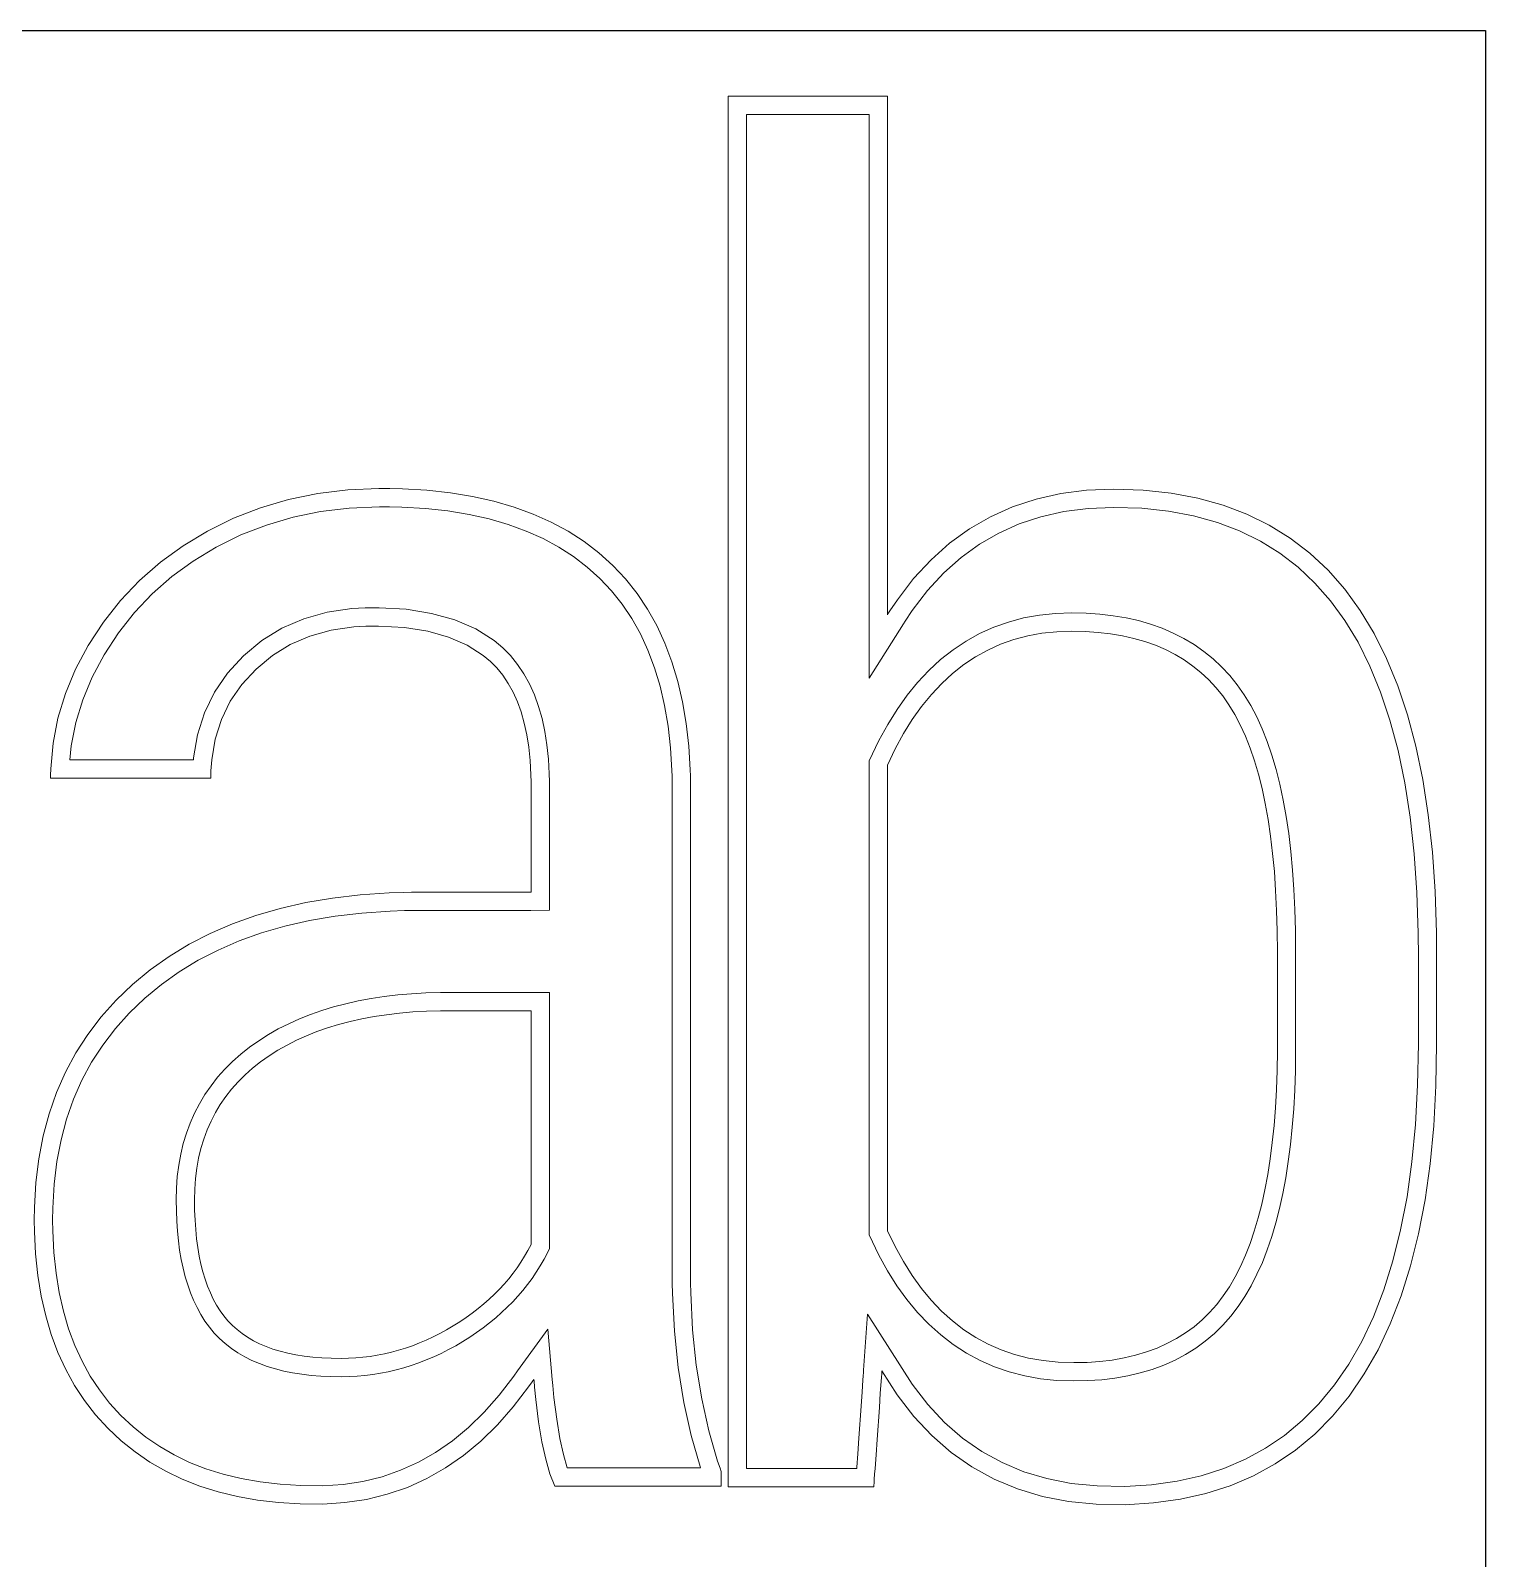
# Model space of a CAD drawing. Header units: inches. Extents: x 24 to 2828, y 12 to 613.
# Drawn here: x 585.4 to 823.8, y 362.2 to 612.5 of the extents above; entities that cross this region are included whole.
import ezdxf

# ---------------------------------------------------------------- set-up
doc = ezdxf.new("R2010")
doc.units = ezdxf.units.IN
doc.header["$MEASUREMENT"] = 0
doc.layers.add('Capa 1', color=7, linetype='Continuous', lineweight=0)

msp = doc.modelspace()

# ---------------------------------------------------------------- linework, layer by layer
for p, q in [((423.83, 612.51), (823.83, 612.51)), ((823.83, 612.51), (823.83, 12.51))]:
    msp.add_line(p, q)
at = {"layer": 'Capa 1', "color": 6}
for points in [[(815.83, 446.48), (815.71, 439.6), (815.35, 433.05), (814.76, 426.83), (813.93, 420.94), (812.86, 415.37), (811.56, 410.13), (810.01, 405.21), (808.23, 400.62), (806.22, 396.35), (803.96, 392.41), (801.48, 388.8), (798.77, 385.52), (795.84, 382.57), (792.71, 379.95), (789.36, 377.67), (785.79, 375.73), (782.01, 374.11), (778.02, 372.84), (773.82, 371.89), (769.4, 371.28), (764.77, 371), (760.04, 371.07), (755.51, 371.52), (751.22, 372.35), (747.14, 373.57), (743.29, 375.18), (739.67, 377.18), (736.27, 379.56), (733.09, 382.32), (730.14, 385.47), (727.41, 389.01), (724.91, 392.93), (724.9, 392.81), (724.88, 392.46), (724.84, 391.91), (724.79, 391.18), (724.65, 389.27), (724.49, 386.93), (724.12, 381.67), (723.94, 379.14), (723.78, 376.91), (723.72, 375.98), (723.66, 375.19), (723.62, 374.58), (723.59, 374.16), (723.58, 373.96), (723.51, 373.95), (723.16, 373.95), (722.55, 373.95), (721.7, 373.95), (720.65, 373.95), (719.41, 373.95), (718.04, 373.95), (714.95, 373.95), (711.63, 373.95), (708.32, 373.95), (705.23, 373.95), (703.85, 373.95), (702.62, 373.95), (701.57, 373.95), (700.72, 373.95), (700.11, 373.95), (699.76, 373.95), (699.7, 373.95), (699.7, 373.96), (699.7, 374.11), (699.7, 374.45), (699.7, 374.96), (699.7, 375.65), (699.7, 376.51), (699.7, 377.53), (699.7, 378.71), (699.7, 380.04), (699.7, 381.53), (699.7, 383.16), (699.7, 384.94), (699.7, 388.9), (699.7, 393.37), (699.7, 398.33), (699.7, 403.73), (699.7, 409.54), (699.7, 415.73), (699.7, 422.26), (699.7, 429.1), (699.7, 436.2), (699.7, 443.54), (699.7, 451.08), (699.7, 466.61), (699.7, 498.52), (699.7, 514.34), (699.7, 522.08), (699.7, 529.68), (699.7, 537.09), (699.7, 544.28), (699.7, 551.2), (699.7, 557.84), (699.7, 564.14), (699.7, 570.09), (699.7, 575.63), (699.7, 580.74), (699.7, 585.38), (699.7, 589.52), (699.7, 593.11), (699.7, 594.7), (699.7, 596.13), (699.7, 597.42), (699.7, 598.54), (699.7, 599.51), (699.7, 600.31), (699.7, 600.94), (699.7, 601.39), (699.7, 601.67), (699.7, 601.76), (699.86, 601.76), (700.34, 601.76), (701.1, 601.76), (702.1, 601.76), (703.32, 601.76), (704.73, 601.76), (707.95, 601.76), (715.18, 601.76), (718.67, 601.76), (720.26, 601.76), (721.72, 601.76), (723.01, 601.76), (724.09, 601.76), (724.93, 601.76), (725.51, 601.76), (725.78, 601.76), (725.8, 601.75), (725.8, 601.52), (725.8, 601.03), (725.8, 600.29), (725.8, 599.31), (725.8, 598.11), (725.8, 596.7), (725.8, 595.1), (725.8, 593.3), (725.8, 591.34), (725.8, 589.22), (725.8, 586.96), (725.8, 582.05), (725.8, 576.72), (725.8, 571.08), (725.8, 559.27), (725.8, 547.46), (725.8, 541.82), (725.8, 536.49), (725.8, 531.58), (725.8, 529.32), (725.8, 527.2), (725.8, 525.24), (725.8, 523.45), (725.8, 521.84), (725.8, 520.43), (725.8, 519.23), (725.8, 518.25), (725.8, 517.51), (725.8, 517.02), (725.8, 516.79), (725.8, 516.78), (725.9, 516.94), (726.21, 517.42), (727.46, 519.27), (730.11, 522.72), (732.96, 525.8), (736, 528.51), (739.25, 530.87), (742.69, 532.86), (746.33, 534.49), (750.17, 535.76), (754.21, 536.67), (758.44, 537.21), (762.88, 537.39), (767.71, 537.23), (772.31, 536.74), (776.68, 535.92), (780.82, 534.77), (784.73, 533.29), (788.4, 531.48), (791.84, 529.35), (795.05, 526.88), (798.03, 524.09), (800.78, 520.97), (803.29, 517.52), (805.58, 513.74), (807.63, 509.62), (809.45, 505.17), (811.05, 500.39), (812.42, 495.27), (813.55, 489.82), (814.46, 484.04), (815.14, 477.92), (815.59, 471.47), (815.81, 464.68), (815.82, 462.93), (815.83, 462.49), (815.83, 462.35), (815.83, 462.34), (815.83, 462.33), (815.83, 462.17), (815.83, 461.82), (815.83, 461.3), (815.83, 459.87), (815.83, 458.01), (815.83, 455.89), (815.83, 451.5), (815.83, 449.54), (815.83, 447.94), (815.83, 447.33), (815.83, 446.87), (815.83, 446.58), (815.83, 446.48)], [(671.28, 374.05), (670.5, 376.05), (669.8, 378.46), (669.18, 381.3), (668.64, 384.55), (668.18, 388.23), (667.98, 390.23), (667.89, 391.27), (667.87, 391.53), (667.59, 391.15), (666.98, 390.29), (664.49, 387.04), (661.88, 384.08), (659.16, 381.43), (656.32, 379.08), (653.37, 377.03), (650.31, 375.29), (647.13, 373.84), (643.84, 372.7), (640.43, 371.87), (636.91, 371.33), (633.28, 371.1), (629.58, 371.13), (626.01, 371.35), (622.57, 371.76), (619.28, 372.34), (616.13, 373.1), (613.12, 374.05), (610.25, 375.17), (607.53, 376.48), (604.94, 377.97), (602.5, 379.64), (600.2, 381.48), (598.04, 383.51), (596.04, 385.7), (594.23, 388.04), (592.59, 390.53), (591.14, 393.16), (589.86, 395.94), (588.77, 398.87), (587.86, 401.95), (587.13, 405.18), (586.58, 408.55), (586.21, 412.07), (586.02, 415.74), (585.99, 417.63), (586.02, 419.7), (586.25, 423.77), (586.73, 427.68), (587.46, 431.45), (588.43, 435.06), (589.64, 438.53), (591.1, 441.85), (592.81, 445.02), (594.76, 448.04), (596.96, 450.91), (599.4, 453.64), (602.09, 456.21), (605, 458.62), (608.09, 460.82), (611.37, 462.81), (614.83, 464.59), (618.47, 466.16), (622.29, 467.53), (626.3, 468.69), (630.48, 469.64), (634.85, 470.38), (639.4, 470.91), (644.13, 471.24), (646.57, 471.32), (647.8, 471.34), (648.11, 471.35), (648.14, 471.35), (648.15, 471.35), (648.33, 471.35), (648.69, 471.35), (649.23, 471.35), (649.92, 471.35), (651.67, 471.35), (653.82, 471.35), (658.68, 471.35), (661.11, 471.35), (663.33, 471.35), (665.21, 471.35), (665.97, 471.35), (666.59, 471.35), (667.05, 471.35), (667.33, 471.35), (667.42, 471.35), (667.42, 471.46), (667.42, 471.74), (667.42, 472.17), (667.42, 473.44), (667.42, 475.13), (667.42, 477.12), (667.42, 481.47), (667.42, 483.56), (667.42, 485.43), (667.42, 486.95), (667.42, 487.53), (667.42, 487.98), (667.42, 488.28), (667.42, 488.4), (667.42, 488.49), (667.42, 488.8), (667.41, 489.41), (667.38, 490.6), (667.25, 492.9), (667.02, 495.08), (666.7, 497.13), (666.28, 499.06), (665.77, 500.87), (665.17, 502.56), (664.47, 504.12), (663.68, 505.56), (662.79, 506.88), (661.81, 508.08), (660.74, 509.15), (659.57, 510.13), (656.92, 511.81), (653.89, 513.13), (650.46, 514.1), (646.64, 514.7), (642.42, 514.95), (640.33, 514.93), (638.36, 514.81), (634.63, 514.26), (631.16, 513.3), (627.95, 511.92), (625.01, 510.12), (622.33, 507.91), (620, 505.37), (618.11, 502.62), (616.65, 499.64), (615.64, 496.43), (615.06, 493.01), (614.94, 491.21), (614.92, 490.29), (614.91, 490.06), (614.91, 490.04), (614.84, 490.04), (614.5, 490.04), (613.92, 490.04), (613.11, 490.04), (612.1, 490.04), (610.93, 490.04), (609.6, 490.04), (606.61, 490.04), (599.95, 490.04), (596.68, 490.04), (593.72, 490.04), (592.42, 490.04), (591.28, 490.04), (590.3, 490.04), (589.54, 490.04), (588.99, 490.04), (588.7, 490.04), (588.66, 490.04), (588.66, 490.52), (588.69, 491.57), (589.06, 495.74), (589.86, 499.85), (591.09, 503.9), (592.75, 507.87), (594.84, 511.79), (597.34, 515.6), (600.14, 519.15), (603.25, 522.42), (606.66, 525.4), (610.36, 528.1), (614.36, 530.51), (618.63, 532.61), (623.06, 534.34), (627.67, 535.7), (632.44, 536.67), (637.37, 537.27), (642.47, 537.5), (642.8, 537.5), (643.23, 537.5), (644.28, 537.49), (646.35, 537.44), (650.35, 537.2), (654.18, 536.78), (657.83, 536.18), (661.31, 535.4), (664.62, 534.44), (667.75, 533.3), (670.71, 531.97), (673.49, 530.47), (676.1, 528.79), (678.53, 526.92), (680.79, 524.87), (682.87, 522.66), (684.77, 520.28), (686.47, 517.73), (688, 515.02), (689.34, 512.14), (690.49, 509.1), (691.46, 505.89), (692.24, 502.52), (692.84, 498.98), (693.25, 495.27), (693.48, 491.4), (693.51, 490.41), (693.52, 489.91), (693.52, 489.66), (693.52, 489.59), (693.52, 489.44), (693.52, 489.07), (693.52, 488.51), (693.52, 487.75), (693.52, 486.8), (693.52, 485.68), (693.52, 484.4), (693.52, 482.96), (693.52, 481.38), (693.52, 479.66), (693.52, 475.85), (693.52, 471.62), (693.52, 467.03), (693.52, 462.17), (693.52, 451.94), (693.52, 441.55), (693.52, 436.48), (693.52, 431.6), (693.52, 426.99), (693.52, 422.72), (693.52, 418.87), (693.52, 415.51), (693.52, 414.05), (693.52, 412.74), (693.52, 411.59), (693.52, 410.61), (693.52, 409.82), (693.52, 409.21), (693.52, 408.81), (693.52, 408.62), (693.52, 408.61), (693.52, 408.5), (693.53, 408.1), (693.54, 407.31), (693.57, 405.74), (693.89, 399.64), (694.49, 393.84), (695.37, 388.32), (696.53, 383.09), (697.97, 378.15), (698.38, 376.96), (698.57, 376.42), (698.57, 376.42), (698.57, 376.35), (698.57, 375.97), (698.57, 374.8), (698.57, 374.31), (698.57, 374.06), (698.55, 374.05), (698.33, 374.05), (697.84, 374.05), (697.1, 374.05), (696.14, 374.05), (695, 374.05), (693.69, 374.05), (692.24, 374.05), (689.02, 374.05), (685.56, 374.05), (682.06, 374.05), (678.73, 374.05), (675.78, 374.05), (674.51, 374.05), (673.42, 374.05), (672.52, 374.05), (671.85, 374.05), (671.42, 374.05), (671.28, 374.05)]]:
    msp.add_lwpolyline(points, close=True, dxfattribs=at)
at = {"layer": 'Capa 1', "color": 5}
for points in [[(812.83, 446.5), (812.71, 439.71), (812.36, 433.28), (811.78, 427.19), (810.97, 421.43), (809.93, 416.01), (808.67, 410.94), (807.18, 406.2), (805.48, 401.8), (803.56, 397.74), (801.42, 394.01), (799.08, 390.61), (796.54, 387.53), (793.81, 384.78), (790.9, 382.35), (787.79, 380.24), (784.48, 378.43), (780.97, 376.93), (777.24, 375.73), (773.28, 374.84), (769.1, 374.27), (764.7, 374), (760.21, 374.07), (755.95, 374.49), (751.94, 375.27), (748.15, 376.4), (744.6, 377.89), (741.26, 379.73), (738.12, 381.92), (735.18, 384.48), (732.43, 387.42), (729.87, 390.74), (722.55, 402.2), (721.91, 393.02), (721.88, 392.67), (721.84, 392.12), (721.79, 391.39), (721.66, 389.48), (721.49, 387.14), (721.12, 381.88), (720.95, 379.35), (720.79, 377.12), (720.78, 376.95), (720.65, 376.95), (719.41, 376.95), (718.04, 376.95), (714.95, 376.95), (711.63, 376.95), (708.32, 376.95), (705.23, 376.95), (703.85, 376.95), (702.7, 376.95), (702.7, 377.53), (702.7, 378.71), (702.7, 380.04), (702.7, 381.53), (702.7, 383.16), (702.7, 384.94), (702.7, 388.9), (702.7, 393.37), (702.7, 398.33), (702.7, 403.73), (702.7, 409.54), (702.7, 415.73), (702.7, 422.26), (702.7, 429.1), (702.7, 436.2), (702.7, 443.54), (702.7, 451.08), (702.7, 466.61), (702.7, 498.52), (702.7, 514.34), (702.7, 522.08), (702.7, 529.68), (702.7, 537.09), (702.7, 544.28), (702.7, 551.2), (702.7, 557.84), (702.7, 564.14), (702.7, 570.09), (702.7, 575.63), (702.7, 580.74), (702.7, 585.38), (702.7, 589.52), (702.7, 593.11), (702.7, 594.7), (702.7, 596.13), (702.7, 597.42), (702.7, 598.54), (702.7, 598.76), (703.32, 598.76), (704.73, 598.76), (707.95, 598.76), (715.18, 598.76), (718.67, 598.76), (720.26, 598.76), (721.72, 598.76), (722.8, 598.76), (722.8, 598.11), (722.8, 596.7), (722.8, 595.1), (722.8, 593.3), (722.8, 591.34), (722.8, 589.22), (722.8, 586.96), (722.8, 582.05), (722.8, 576.72), (722.8, 571.08), (722.8, 559.27), (722.8, 547.46), (722.8, 541.82), (722.8, 536.49), (722.8, 531.58), (722.8, 529.32), (722.8, 527.2), (722.8, 525.24), (722.8, 523.45), (722.8, 521.84), (722.8, 520.43), (722.8, 519.23), (722.8, 518.25), (722.8, 517.51), (722.8, 517.02), (722.8, 516.79), (722.8, 506.42), (728.43, 515.33), (728.71, 515.77), (729.89, 517.52), (732.4, 520.78), (735.06, 523.65), (737.89, 526.18), (740.88, 528.35), (744.06, 530.19), (747.42, 531.69), (750.97, 532.87), (754.73, 533.71), (758.7, 534.22), (762.89, 534.39), (767.5, 534.24), (771.88, 533.77), (776, 532.99), (779.89, 531.91), (783.53, 530.53), (786.94, 528.85), (790.13, 526.87), (793.11, 524.59), (795.87, 522), (798.43, 519.09), (800.79, 515.86), (802.94, 512.29), (804.9, 508.38), (806.64, 504.13), (808.17, 499.53), (809.5, 494.58), (810.6, 489.28), (811.49, 483.64), (812.15, 477.65), (812.59, 471.31), (812.81, 464.62), (812.82, 462.91), (812.83, 462.48), (812.83, 462.34), (812.83, 462.33), (812.83, 462.17), (812.83, 461.82), (812.83, 461.3), (812.83, 459.87), (812.83, 458.01), (812.83, 455.89), (812.83, 451.5), (812.83, 449.54), (812.83, 447.94), (812.83, 447.33), (812.83, 446.87), (812.83, 446.58)], [(673.33, 377.05), (672.71, 379.2), (672.13, 381.86), (671.61, 384.99), (671.16, 388.57), (670.97, 390.51), (670.88, 391.53), (670.18, 399.73), (665.16, 392.91), (664.57, 392.07), (662.17, 388.94), (659.71, 386.15), (657.15, 383.66), (654.51, 381.47), (651.77, 379.57), (648.94, 377.96), (646.02, 376.63), (642.99, 375.58), (639.85, 374.81), (636.59, 374.32), (633.2, 374.1), (629.69, 374.13), (626.27, 374.34), (623.01, 374.73), (619.9, 375.28), (616.94, 376), (614.12, 376.88), (611.45, 377.93), (608.93, 379.14), (606.54, 380.51), (604.29, 382.05), (602.17, 383.75), (600.18, 385.62), (598.34, 387.64), (596.67, 389.79), (595.16, 392.08), (593.82, 394.51), (592.64, 397.09), (591.62, 399.82), (590.76, 402.71), (590.07, 405.75), (589.55, 408.95), (589.2, 412.31), (589.02, 415.84), (588.99, 417.63), (589.02, 419.6), (589.24, 423.5), (589.7, 427.21), (590.38, 430.77), (591.29, 434.18), (592.43, 437.43), (593.8, 440.53), (595.39, 443.49), (597.22, 446.31), (599.27, 449), (601.56, 451.55), (604.08, 453.97), (606.83, 456.24), (609.74, 458.31), (612.84, 460.19), (616.11, 461.87), (619.57, 463.37), (623.21, 464.67), (627.05, 465.78), (631.07, 466.69), (635.28, 467.41), (639.68, 467.92), (644.29, 468.24), (646.65, 468.32), (647.84, 468.34), (648.14, 468.35), (648.15, 468.35), (648.33, 468.35), (648.69, 468.35), (649.23, 468.35), (649.92, 468.35), (651.67, 468.35), (653.82, 468.35), (658.68, 468.35), (661.11, 468.35), (663.33, 468.35), (665.21, 468.35), (665.97, 468.35), (666.59, 468.35), (667.05, 468.35), (667.35, 468.35), (670.42, 468.38), (670.42, 471.46), (670.42, 471.74), (670.42, 472.17), (670.42, 473.44), (670.42, 475.13), (670.42, 477.12), (670.42, 481.47), (670.42, 483.56), (670.42, 485.43), (670.42, 486.95), (670.42, 487.53), (670.42, 487.98), (670.42, 488.28), (670.42, 488.4), (670.42, 488.49), (670.42, 488.82), (670.41, 489.46), (670.38, 490.73), (670.24, 493.14), (670, 495.47), (669.65, 497.68), (669.2, 499.79), (668.63, 501.79), (667.96, 503.68), (667.16, 505.46), (666.24, 507.13), (665.2, 508.67), (664.04, 510.1), (662.76, 511.37), (661.34, 512.56), (658.34, 514.47), (654.9, 515.97), (651.1, 517.03), (646.96, 517.69), (642.5, 517.95), (640.23, 517.93), (638.05, 517.8), (634.01, 517.21), (630.16, 516.14), (626.57, 514.59), (623.26, 512.57), (620.26, 510.09), (617.65, 507.25), (615.51, 504.13), (613.86, 500.75), (612.71, 497.14), (612.08, 493.36), (612.06, 493.04), (610.93, 493.04), (609.6, 493.04), (606.61, 493.04), (599.95, 493.04), (596.68, 493.04), (593.72, 493.04), (592.42, 493.04), (591.83, 493.04), (592.04, 495.32), (592.78, 499.13), (593.92, 502.88), (595.46, 506.59), (597.42, 510.26), (599.77, 513.85), (602.41, 517.18), (605.33, 520.25), (608.53, 523.06), (612.02, 525.6), (615.8, 527.88), (619.84, 529.87), (624.03, 531.5), (628.39, 532.78), (632.92, 533.71), (637.62, 534.28), (642.55, 534.5), (642.8, 534.5), (643.22, 534.5), (644.23, 534.49), (646.22, 534.44), (650.1, 534.21), (653.77, 533.81), (657.26, 533.23), (660.56, 532.49), (663.68, 531.59), (666.62, 530.51), (669.38, 529.28), (671.96, 527.89), (674.37, 526.33), (676.61, 524.61), (678.69, 522.73), (680.6, 520.7), (682.34, 518.51), (683.92, 516.16), (685.33, 513.65), (686.57, 510.98), (687.65, 508.13), (688.56, 505.12), (689.3, 501.93), (689.87, 498.56), (690.26, 495.02), (690.48, 491.27), (690.51, 490.34), (690.52, 489.86), (690.52, 489.62), (690.52, 489.57), (690.52, 489.44), (690.52, 489.07), (690.52, 488.51), (690.52, 487.75), (690.52, 486.8), (690.52, 485.68), (690.52, 484.4), (690.52, 482.96), (690.52, 481.38), (690.52, 479.66), (690.52, 475.85), (690.52, 471.62), (690.52, 467.03), (690.52, 462.17), (690.52, 451.94), (690.52, 441.55), (690.52, 436.48), (690.52, 431.6), (690.52, 426.99), (690.52, 422.72), (690.52, 418.87), (690.52, 415.51), (690.52, 414.05), (690.52, 412.74), (690.52, 411.59), (690.52, 410.61), (690.52, 409.82), (690.52, 409.21), (690.52, 408.81), (690.52, 408.62), (690.52, 408.6), (690.52, 408.47), (690.53, 408.07), (690.54, 407.26), (690.58, 405.63), (690.9, 399.41), (691.52, 393.45), (692.42, 387.76), (693.62, 382.34), (695.11, 377.25), (695.18, 377.05), (695, 377.05), (693.69, 377.05), (692.24, 377.05), (689.02, 377.05), (685.56, 377.05), (682.06, 377.05), (678.73, 377.05), (675.78, 377.05), (674.51, 377.05), (673.42, 377.05)]]:
    msp.add_lwpolyline(points, close=True, dxfattribs=at)
at = {"layer": 'Capa 1', "color": 4}
for points in [[(792.72, 461.53), (792.69, 465.07), (792.6, 468.49), (792.44, 471.79), (792.22, 474.96), (791.93, 478.02), (791.58, 480.95), (791.17, 483.76), (790.68, 486.45), (790.13, 489.02), (789.52, 491.47), (788.83, 493.8), (788.07, 496.01), (787.24, 498.11), (786.34, 500.09), (785.36, 501.94), (784.3, 503.68), (783.15, 505.31), (781.92, 506.83), (780.59, 508.26), (779.18, 509.58), (777.67, 510.8), (776.08, 511.91), (774.41, 512.91), (772.66, 513.81), (770.84, 514.59), (768.94, 515.27), (766.96, 515.84), (764.92, 516.3), (762.81, 516.65), (760.62, 516.91), (758.38, 517.06), (756.04, 517.11), (753.35, 517.02), (750.71, 516.74), (748.14, 516.27), (745.66, 515.61), (743.25, 514.75), (740.93, 513.71), (738.7, 512.48), (736.57, 511.06), (734.53, 509.46), (732.6, 507.68), (730.76, 505.72), (729.03, 503.6), (727.39, 501.3), (725.86, 498.84), (724.41, 496.21), (722.8, 492.87), (722.8, 492.13), (722.8, 491.97), (722.8, 491.7), (722.8, 491.33), (722.8, 490.86), (722.8, 490.3), (722.8, 489.65), (722.8, 488.91), (722.8, 488.08), (722.8, 487.18), (722.8, 486.2), (722.8, 485.14), (722.8, 484.02), (722.8, 482.83), (722.8, 480.26), (722.8, 477.47), (722.8, 474.49), (722.8, 471.34), (722.8, 468.05), (722.8, 464.64), (722.8, 461.15), (722.8, 454.04), (722.8, 446.92), (722.8, 443.44), (722.8, 440.03), (722.8, 436.74), (722.8, 433.59), (722.8, 430.6), (722.8, 427.81), (722.8, 425.25), (722.8, 424.06), (722.8, 422.93), (722.8, 421.88), (722.8, 420.9), (722.8, 420), (722.8, 419.17), (722.8, 418.43), (722.8, 417.78), (722.8, 417.22), (722.8, 416.75), (722.8, 416.38), (722.8, 416.11), (722.8, 415.95), (722.8, 415.21), (724.4, 411.9), (725.83, 409.3), (727.37, 406.86), (729, 404.6), (730.75, 402.49), (732.59, 400.56), (734.54, 398.8), (736.6, 397.22), (738.75, 395.82), (741.01, 394.61), (743.35, 393.58), (745.79, 392.74), (748.31, 392.09), (750.92, 391.63), (753.6, 391.36), (756.34, 391.27), (758.67, 391.32), (760.93, 391.47), (763.11, 391.74), (765.22, 392.1), (767.26, 392.58), (769.23, 393.17), (771.13, 393.87), (772.95, 394.68), (774.68, 395.6), (776.34, 396.64), (777.91, 397.79), (779.4, 399.05), (780.79, 400.41), (782.09, 401.88), (783.3, 403.46), (784.41, 405.12), (785.43, 406.88), (786.38, 408.74), (787.26, 410.7), (788.06, 412.76), (788.8, 414.92), (789.47, 417.18), (790.08, 419.54), (790.62, 422), (791.1, 424.56), (791.52, 427.22), (791.87, 429.99), (792.16, 432.86), (792.4, 435.83), (792.57, 438.9), (792.67, 442.08), (792.72, 445.35), (792.72, 445.42), (792.72, 445.56), (792.72, 445.77), (792.72, 446.07), (792.72, 446.43), (792.72, 446.86), (792.72, 447.9), (792.72, 449.12), (792.72, 450.48), (792.72, 453.45), (792.72, 456.41), (792.72, 457.78), (792.72, 459), (792.72, 460.03), (792.72, 460.46), (792.72, 460.83), (792.72, 461.12), (792.72, 461.34), (792.72, 461.47)], [(636.28, 391.96), (637.58, 391.99), (638.88, 392.05), (640.17, 392.17), (641.46, 392.33), (642.74, 392.53), (644.01, 392.78), (645.27, 393.08), (646.53, 393.42), (647.77, 393.8), (649.01, 394.23), (650.24, 394.71), (651.45, 395.23), (652.66, 395.79), (653.86, 396.4), (655.05, 397.05), (656.23, 397.74), (657.38, 398.47), (658.49, 399.22), (659.57, 399.99), (660.61, 400.79), (661.61, 401.61), (662.58, 402.46), (663.51, 403.34), (664.4, 404.24), (665.25, 405.16), (666.06, 406.11), (666.84, 407.08), (667.57, 408.08), (668.26, 409.1), (668.92, 410.15), (669.53, 411.22), (670.42, 412.91), (670.42, 413.68), (670.42, 413.76), (670.42, 413.9), (670.42, 414.08), (670.42, 414.32), (670.42, 414.6), (670.42, 414.93), (670.42, 415.3), (670.42, 415.71), (670.42, 416.16), (670.42, 417.18), (670.42, 418.34), (670.42, 419.63), (670.42, 421.03), (670.42, 422.53), (670.42, 424.11), (670.42, 425.76), (670.42, 427.47), (670.42, 429.22), (670.42, 432.78), (670.42, 436.35), (670.42, 438.1), (670.42, 439.81), (670.42, 441.46), (670.42, 443.04), (670.42, 444.54), (670.42, 445.94), (670.42, 447.23), (670.42, 448.39), (670.42, 449.41), (670.42, 449.86), (670.42, 450.27), (670.42, 450.64), (670.42, 450.97), (670.42, 451.25), (670.42, 451.49), (670.42, 451.67), (670.42, 451.81), (670.42, 451.89), (670.42, 454.92), (667.38, 454.92), (667.25, 454.92), (667.05, 454.92), (666.78, 454.92), (666.45, 454.92), (666.05, 454.92), (665.6, 454.92), (665.1, 454.92), (664.56, 454.92), (663.98, 454.92), (662.73, 454.92), (661.39, 454.92), (660, 454.92), (658.62, 454.92), (657.28, 454.92), (656.03, 454.92), (655.45, 454.92), (654.9, 454.92), (654.41, 454.92), (653.96, 454.92), (653.56, 454.92), (653.22, 454.92), (652.95, 454.92), (652.75, 454.92), (652.63, 454.92), (652.54, 454.92), (650.15, 454.85), (647.82, 454.71), (645.55, 454.52), (643.33, 454.26), (641.18, 453.93), (639.07, 453.54), (637.03, 453.08), (635.04, 452.56), (633.11, 451.97), (631.24, 451.32), (629.43, 450.59), (627.68, 449.8), (625.98, 448.94), (624.35, 448.01), (622.78, 447.01), (621.27, 445.94), (619.83, 444.8), (618.48, 443.6), (617.21, 442.34), (616.03, 441.02), (614.95, 439.64), (613.95, 438.19), (613.05, 436.69), (612.24, 435.14), (611.53, 433.53), (610.92, 431.87), (610.4, 430.16), (609.98, 428.4), (609.66, 426.6), (609.43, 424.75), (609.29, 422.86), (609.24, 420.94), (609.27, 419.16), (609.33, 417.46), (609.45, 415.81), (609.61, 414.22), (609.81, 412.67), (610.07, 411.18), (610.37, 409.74), (610.72, 408.34), (611.13, 407), (611.59, 405.71), (612.1, 404.48), (612.66, 403.29), (613.28, 402.16), (613.96, 401.09), (614.7, 400.08), (615.49, 399.12), (616.36, 398.22), (617.29, 397.38), (618.29, 396.6), (619.35, 395.88), (620.47, 395.23), (621.65, 394.64), (622.88, 394.12), (624.16, 393.66), (625.5, 393.25), (626.88, 392.9), (628.32, 392.61), (629.81, 392.38), (631.35, 392.19), (632.94, 392.07), (634.58, 391.99)]]:
    msp.add_lwpolyline(points, close=True, dxfattribs=at)
at = {"layer": 'Capa 1', "color": 1}
for points in [[(789.72, 461.52), (789.69, 465.01), (789.6, 468.37), (789.44, 471.61), (789.23, 474.72), (788.95, 477.7), (788.61, 480.55), (788.2, 483.27), (787.74, 485.87), (787.21, 488.34), (786.62, 490.68), (785.97, 492.89), (785.26, 494.97), (784.48, 496.93), (783.65, 498.76), (782.75, 500.46), (781.79, 502.03), (780.76, 503.5), (779.65, 504.86), (778.47, 506.14), (777.2, 507.32), (775.87, 508.4), (774.45, 509.39), (772.96, 510.29), (771.39, 511.09), (769.74, 511.8), (768.02, 512.41), (766.22, 512.93), (764.34, 513.35), (762.38, 513.68), (760.35, 513.92), (758.24, 514.06), (756.06, 514.11), (753.56, 514.02), (751.14, 513.77), (748.8, 513.34), (746.54, 512.74), (744.37, 511.97), (742.27, 511.02), (740.26, 509.91), (738.33, 508.63), (736.48, 507.17), (734.71, 505.54), (733.02, 503.74), (731.42, 501.78), (729.89, 499.63), (728.44, 497.32), (727.08, 494.84), (725.8, 492.18), (725.8, 492.13), (725.8, 491.97), (725.8, 491.7), (725.8, 491.33), (725.8, 490.86), (725.8, 490.3), (725.8, 489.65), (725.8, 488.91), (725.8, 488.08), (725.8, 487.18), (725.8, 486.2), (725.8, 485.14), (725.8, 484.02), (725.8, 482.83), (725.8, 480.26), (725.8, 477.47), (725.8, 474.49), (725.8, 471.34), (725.8, 468.05), (725.8, 464.64), (725.8, 461.15), (725.8, 454.04), (725.8, 446.92), (725.8, 443.44), (725.8, 440.03), (725.8, 436.74), (725.8, 433.59), (725.8, 430.6), (725.8, 427.81), (725.8, 425.25), (725.8, 424.06), (725.8, 422.93), (725.8, 421.88), (725.8, 420.9), (725.8, 420), (725.8, 419.17), (725.8, 418.43), (725.8, 417.78), (725.8, 417.22), (725.8, 416.75), (725.8, 416.38), (725.8, 416.11), (725.8, 415.95), (725.8, 415.89), (727.07, 413.28), (728.42, 410.83), (729.86, 408.54), (731.38, 406.43), (732.99, 404.49), (734.68, 402.71), (736.46, 401.11), (738.33, 399.67), (740.28, 398.41), (742.32, 397.31), (744.45, 396.38), (746.66, 395.62), (748.95, 395.03), (751.33, 394.61), (753.8, 394.35), (756.35, 394.27), (758.54, 394.32), (760.64, 394.46), (762.67, 394.7), (764.62, 395.04), (766.49, 395.48), (768.28, 396.02), (770, 396.65), (771.63, 397.38), (773.18, 398.2), (774.66, 399.13), (776.06, 400.15), (777.38, 401.27), (778.62, 402.48), (779.78, 403.79), (780.86, 405.2), (781.86, 406.71), (782.8, 408.32), (783.67, 410.04), (784.49, 411.86), (785.25, 413.79), (785.94, 415.83), (786.58, 417.98), (787.16, 420.24), (787.68, 422.6), (788.14, 425.07), (788.55, 427.65), (788.89, 430.33), (789.18, 433.13), (789.4, 436.03), (789.57, 439.03), (789.68, 442.15), (789.72, 445.37), (789.72, 445.42), (789.72, 445.56), (789.72, 445.77), (789.72, 446.07), (789.72, 446.43), (789.72, 446.86), (789.72, 447.9), (789.72, 449.12), (789.72, 450.48), (789.72, 453.45), (789.72, 456.41), (789.72, 457.78), (789.72, 459), (789.72, 460.03), (789.72, 460.46), (789.72, 460.83), (789.72, 461.12), (789.72, 461.34), (789.72, 461.47), (789.72, 461.52)], [(636.27, 394.96), (637.47, 394.98), (638.67, 395.05), (639.86, 395.15), (641.04, 395.3), (642.21, 395.49), (643.38, 395.71), (644.54, 395.99), (645.69, 396.3), (646.83, 396.65), (647.97, 397.05), (649.11, 397.49), (650.23, 397.97), (651.35, 398.49), (652.46, 399.05), (653.57, 399.66), (654.66, 400.3), (655.74, 400.98), (656.78, 401.68), (657.78, 402.4), (658.74, 403.14), (659.67, 403.9), (660.56, 404.68), (661.41, 405.49), (662.23, 406.31), (663.01, 407.15), (663.75, 408.02), (664.45, 408.91), (665.12, 409.81), (665.75, 410.74), (666.34, 411.69), (666.9, 412.66), (667.42, 413.65), (667.42, 413.68), (667.42, 413.76), (667.42, 413.9), (667.42, 414.08), (667.42, 414.32), (667.42, 414.6), (667.42, 414.93), (667.42, 415.3), (667.42, 415.71), (667.42, 416.16), (667.42, 417.18), (667.42, 418.34), (667.42, 419.63), (667.42, 421.03), (667.42, 422.53), (667.42, 424.11), (667.42, 425.76), (667.42, 427.47), (667.42, 429.22), (667.42, 432.78), (667.42, 436.35), (667.42, 438.1), (667.42, 439.81), (667.42, 441.46), (667.42, 443.04), (667.42, 444.54), (667.42, 445.94), (667.42, 447.23), (667.42, 448.39), (667.42, 449.41), (667.42, 449.86), (667.42, 450.27), (667.42, 450.64), (667.42, 450.97), (667.42, 451.25), (667.42, 451.49), (667.42, 451.67), (667.42, 451.81), (667.42, 451.89), (667.42, 451.92), (667.38, 451.92), (667.25, 451.92), (667.05, 451.92), (666.78, 451.92), (666.45, 451.92), (666.05, 451.92), (665.6, 451.92), (665.1, 451.92), (664.56, 451.92), (663.98, 451.92), (662.73, 451.92), (661.39, 451.92), (660, 451.92), (658.62, 451.92), (657.28, 451.92), (656.03, 451.92), (655.45, 451.92), (654.9, 451.92), (654.41, 451.92), (653.96, 451.92), (653.56, 451.92), (653.22, 451.92), (652.95, 451.92), (652.75, 451.92), (652.63, 451.92), (652.59, 451.92), (650.28, 451.85), (648.04, 451.72), (645.86, 451.53), (643.73, 451.28), (641.67, 450.97), (639.68, 450.6), (637.74, 450.17), (635.86, 449.67), (634.05, 449.12), (632.3, 448.51), (630.61, 447.83), (628.98, 447.09), (627.41, 446.3), (625.9, 445.44), (624.46, 444.52), (623.07, 443.54), (621.76, 442.5), (620.53, 441.42), (619.39, 440.28), (618.33, 439.09), (617.36, 437.86), (616.47, 436.57), (615.67, 435.23), (614.95, 433.84), (614.32, 432.4), (613.77, 430.91), (613.3, 429.37), (612.92, 427.78), (612.63, 426.14), (612.41, 424.45), (612.29, 422.71), (612.24, 420.92), (612.27, 419.24), (612.33, 417.63), (612.44, 416.07), (612.59, 414.56), (612.78, 413.12), (613.02, 411.74), (613.29, 410.41), (613.62, 409.15), (613.98, 407.94), (614.39, 406.79), (614.84, 405.7), (615.33, 404.66), (615.87, 403.69), (616.45, 402.78), (617.07, 401.92), (617.73, 401.12), (618.45, 400.37), (619.22, 399.68), (620.06, 399.03), (620.95, 398.43), (621.9, 397.87), (622.91, 397.37), (623.98, 396.91), (625.11, 396.5), (626.3, 396.14), (627.55, 395.83), (628.85, 395.57), (630.22, 395.35), (631.64, 395.18), (633.13, 395.06), (634.67, 394.99), (636.27, 394.96)]]:
    msp.add_lwpolyline(points, close=True, dxfattribs=at)

doc.saveas('drawing.dxf')
